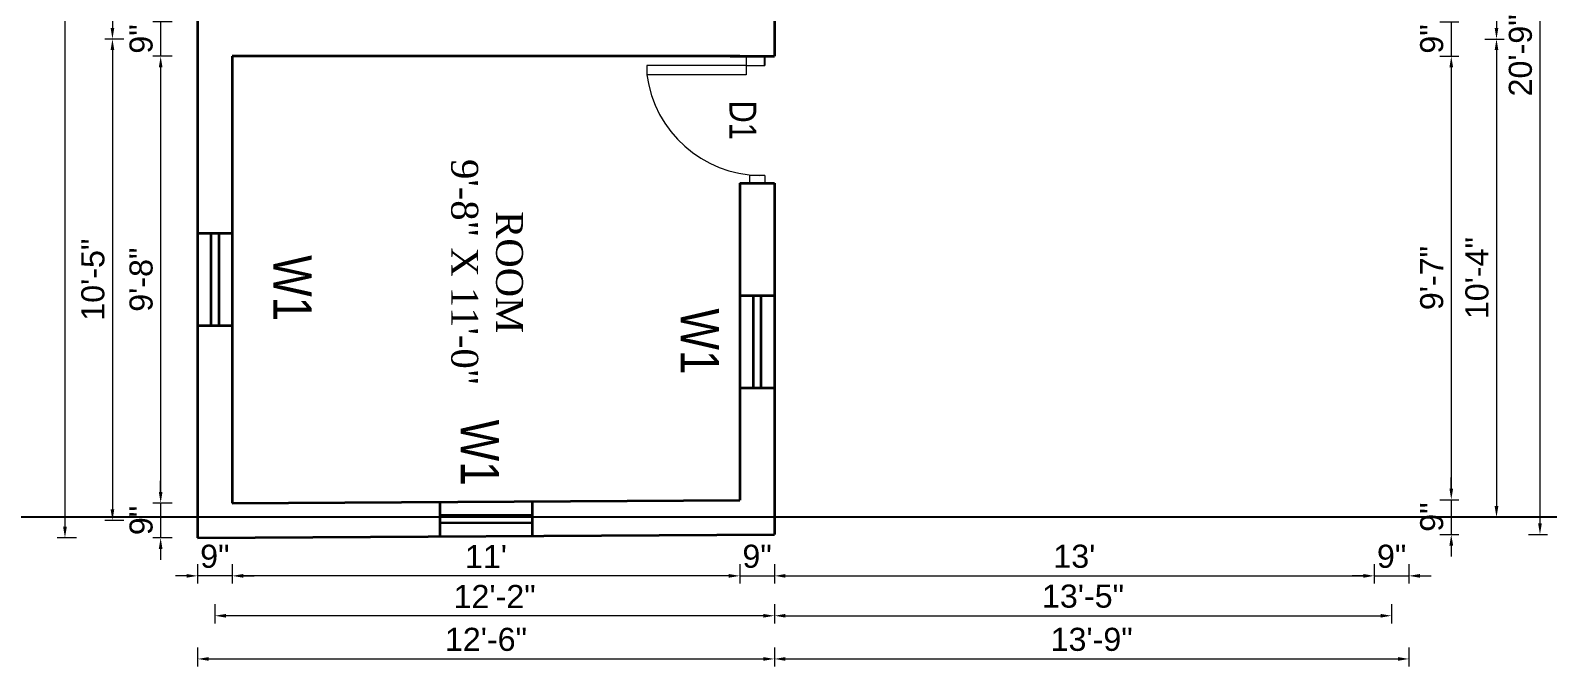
# Model space of a CAD drawing. Header units: inches. Extents: x 0 to 383786, y -43792 to 0.
# Drawn here: x 358298.6 to 358693.1, y -40949.8 to -40784.3 of the extents above; entities that cross this region are included whole.
import ezdxf

# ---------------------------------------------------------------- set-up
doc = ezdxf.new("R2010")
doc.units = ezdxf.units.IN
doc.header["$LTSCALE"] = 2
doc.header["$MEASUREMENT"] = 0
doc.header["$PDMODE"] = 34
doc.layers.get('0').update_dxf_attribs({"linetype": 'CONTINUOUS'})
doc.layers.get('DEFPOINTS').update_dxf_attribs({"color": 141, "linetype": 'CONTINUOUS'})
for name, color, linetype, lineweight in [('dimension', 160, 'CONTINUOUS', 15), ('door', 20, 'CONTINUOUS', 35), ('steps', 253, 'CONTINUOUS', 20), ('truss', 1, 'CONTINUOUS', 25)]:
    doc.layers.add(name, color=color, linetype=linetype, lineweight=lineweight)
doc.styles.add('Lettring Text', font='arial.ttf')
doc.styles.get("Standard").update_dxf_attribs({"font": 'ARIALN.TTF'})
doc.dimstyles.new('Copy of Standard', dxfattribs={"dimtxt": 6, "dimasz": 2.875, "dimexe": 2, "dimexo": 4, "dimgap": 2, "dimtad": 1, "dimdec": 0, "dimrnd": 1, "dimzin": 0, "dimdsep": 46, "dimlunit": 4, "dimtxsty": 'Lettring Text', "dimcen": 0.1, "dimclrd": 7, "dimclre": 7, "dimclrt": 7, "dimazin": 0, "dimtfac": 0.645, "dimtdec": 0, "dimtmove": 1, "dimatfit": 0, "dimfxl": 3, "dimfxlon": 1, "dimtfillclr": 256, "dimtolj": 1, "dimtzin": 0, "dimlwd": -1, "dimlwe": -1, "dimarcsym": 2})

# ---------------------------------------------------------------- blocks, each defined once
blk = doc.blocks.new('*D242')
at = {"layer": 'DEFPOINTS', "color": 0, "ltscale": 0.5, "transparency": 16777216}
for p in [(358351.07, -40782.09), (358332.48, -40791.09), (358342.07, -40791.09)]:
    blk.add_point(p, dxfattribs=at)
at = {"layer": 'steps', "color": 7, "ltscale": 0.5, "transparency": 16777216}
for p, q in [((358332.48, -40779.22), (358332.48, -40776.34)), ((358335.48, -40782.09), (358330.48, -40782.09)), ((358332.48, -40782.09), (358332.48, -40791.09)), ((358335.48, -40791.09), (358330.48, -40791.09)), ((358332.48, -40793.97), (358332.48, -40796.84))]:
    blk.add_line(p, q, dxfattribs=at)
for points in [[(358332, -40779.22), (358332.96, -40779.22), (358332.48, -40782.09)], [(358332, -40793.97), (358332.96, -40793.97), (358332.48, -40791.09)]]:
    blk.add_solid(points, dxfattribs=at)
at = {"layer": 'steps', "color": 7, "ltscale": 0.5, "transparency": 16777216, "insert": (358327.42, -40786.59), "char_height": 6, "attachment_point": 5, "rotation": 90, "style": 'Lettring Text'}
blk.add_mtext('\\A1;9"', dxfattribs=at)
blk = doc.blocks.new('*D243')
at = {"layer": 'DEFPOINTS', "color": 0, "ltscale": 0.5, "transparency": 16777216}
for p in [(358342.07, -40791.09), (358332.48, -40907.23), (358351.07, -40907.23)]:
    blk.add_point(p, dxfattribs=at)
at = {"layer": 'steps', "color": 7, "ltscale": 0.5, "transparency": 16777216}
for p, q in [((358335.48, -40791.09), (358330.48, -40791.09)), ((358332.48, -40793.97), (358332.48, -40904.35)), ((358335.48, -40907.23), (358330.48, -40907.23))]:
    blk.add_line(p, q, dxfattribs=at)
for points in [[(358332, -40793.97), (358332.96, -40793.97), (358332.48, -40791.09)], [(358332, -40904.35), (358332.96, -40904.35), (358332.48, -40907.23)]]:
    blk.add_solid(points, dxfattribs=at)
at = {"layer": 'steps', "color": 7, "ltscale": 0.5, "transparency": 16777216, "insert": (358327.42, -40849.16), "char_height": 6, "attachment_point": 5, "rotation": 90, "style": 'Lettring Text'}
blk.add_mtext('\\A1;9\'-8"', dxfattribs=at)
blk = doc.blocks.new('*D244')
at = {"layer": 'DEFPOINTS', "color": 0, "ltscale": 0.5, "transparency": 16777216}
for p in [(358351.07, -40907.23), (358332.48, -40916.28), (358342.07, -40916.28)]:
    blk.add_point(p, dxfattribs=at)
at = {"layer": 'steps', "color": 7, "ltscale": 0.5, "transparency": 16777216}
for p, q in [((358332.48, -40904.35), (358332.48, -40901.48)), ((358335.48, -40907.23), (358330.48, -40907.23)), ((358332.48, -40907.23), (358332.48, -40916.28)), ((358335.48, -40916.28), (358330.48, -40916.28)), ((358332.48, -40919.16), (358332.48, -40922.03))]:
    blk.add_line(p, q, dxfattribs=at)
for points in [[(358332, -40904.35), (358332.96, -40904.35), (358332.48, -40907.23)], [(358332, -40919.16), (358332.96, -40919.16), (358332.48, -40916.28)]]:
    blk.add_solid(points, dxfattribs=at)
at = {"layer": 'steps', "color": 7, "ltscale": 0.5, "transparency": 16777216, "insert": (358327.42, -40911.76), "char_height": 6, "attachment_point": 5, "rotation": 90, "style": 'Lettring Text'}
blk.add_mtext('\\A1;9"', dxfattribs=at)
blk = doc.blocks.new('*D246')
at = {"layer": 'DEFPOINTS', "color": 0, "ltscale": 0.5, "transparency": 16777216}
for p in [(358346.57, -40661.8), (358319.94, -40786.59), (358346.57, -40786.59)]:
    blk.add_point(p, dxfattribs=at)
at = {"layer": 'steps', "color": 7, "ltscale": 0.5, "transparency": 16777216}
for p, q in [((358322.94, -40661.8), (358317.94, -40661.8)), ((358319.94, -40664.68), (358319.94, -40783.72)), ((358322.94, -40786.59), (358317.94, -40786.59))]:
    blk.add_line(p, q, dxfattribs=at)
for points in [[(358319.46, -40664.68), (358320.42, -40664.68), (358319.94, -40661.8)], [(358319.46, -40783.72), (358320.42, -40783.72), (358319.94, -40786.59)]]:
    blk.add_solid(points, dxfattribs=at)
at = {"layer": 'steps', "color": 7, "ltscale": 0.5, "transparency": 16777216, "insert": (358314.88, -40724.2), "char_height": 6, "attachment_point": 5, "rotation": 90, "style": 'Lettring Text'}
blk.add_mtext('\\A1;10\'-5"', dxfattribs=at)
blk = doc.blocks.new('*D247')
at = {"layer": 'DEFPOINTS', "color": 0, "ltscale": 0.5, "transparency": 16777216}
for p in [(358346.57, -40786.59), (358319.94, -40911.73), (358346.57, -40911.73)]:
    blk.add_point(p, dxfattribs=at)
at = {"layer": 'steps', "color": 7, "ltscale": 0.5, "transparency": 16777216}
for p, q in [((358322.94, -40786.59), (358317.94, -40786.59)), ((358319.94, -40789.47), (358319.94, -40908.85)), ((358322.94, -40911.73), (358317.94, -40911.73))]:
    blk.add_line(p, q, dxfattribs=at)
for points in [[(358319.46, -40789.47), (358320.42, -40789.47), (358319.94, -40786.59)], [(358319.46, -40908.85), (358320.42, -40908.85), (358319.94, -40911.73)]]:
    blk.add_solid(points, dxfattribs=at)
at = {"layer": 'steps', "color": 7, "ltscale": 0.5, "transparency": 16777216, "insert": (358314.88, -40849.16), "char_height": 6, "attachment_point": 5, "rotation": 90, "style": 'Lettring Text'}
blk.add_mtext('\\A1;10\'-5"', dxfattribs=at)
blk = doc.blocks.new('*D248')
at = {"layer": 'DEFPOINTS', "color": 0, "ltscale": 0.5, "transparency": 16777216}
for p in [(358342.07, -40533.73), (358307.6, -40916.28), (358342.07, -40916.28)]:
    blk.add_point(p, dxfattribs=at)
at = {"layer": 'steps', "color": 7, "ltscale": 0.5, "transparency": 16777216}
for p, q in [((358310.6, -40533.73), (358305.6, -40533.73)), ((358307.6, -40536.6), (358307.6, -40913.41)), ((358310.6, -40916.28), (358305.6, -40916.28))]:
    blk.add_line(p, q, dxfattribs=at)
for points in [[(358307.12, -40536.6), (358308.08, -40536.6), (358307.6, -40533.73)], [(358307.12, -40913.41), (358308.08, -40913.41), (358307.6, -40916.28)]]:
    blk.add_solid(points, dxfattribs=at)
at = {"layer": 'steps', "color": 7, "ltscale": 0.5, "transparency": 16777216, "insert": (358302.53, -40725.01), "char_height": 6, "attachment_point": 5, "rotation": 90, "style": 'Lettring Text'}
blk.add_mtext('\\A1;31\'-11"', dxfattribs=at)
blk = doc.blocks.new('*D257')
at = {"layer": 'DEFPOINTS', "color": 0, "ltscale": 0.5, "transparency": 16777216}
for p in [(358346.57, -40911.73), (358492.07, -40915.4), (358346.57, -40936.53)]:
    blk.add_point(p, dxfattribs=at)
at = {"layer": 'steps', "color": 7, "ltscale": 0.5, "transparency": 16777216}
for p, q in [((358346.57, -40933.53), (358346.57, -40938.53)), ((358492.07, -40933.53), (358492.07, -40938.53)), ((358489.2, -40936.53), (358349.45, -40936.53))]:
    blk.add_line(p, q, dxfattribs=at)
for points in [[(358349.45, -40936.06), (358349.45, -40937.01), (358346.57, -40936.53)], [(358489.2, -40936.06), (358489.2, -40937.01), (358492.07, -40936.53)]]:
    blk.add_solid(points, dxfattribs=at)
at = {"layer": 'steps', "color": 7, "ltscale": 0.5, "transparency": 16777216, "insert": (358419.32, -40931.52), "char_height": 6, "attachment_point": 5, "style": 'Lettring Text'}
blk.add_mtext('\\A1;12\'-2"', dxfattribs=at)
blk = doc.blocks.new('*D258')
at = {"layer": 'DEFPOINTS', "color": 0, "ltscale": 0.5, "transparency": 16777216}
for p in [(358483.07, -40906.38), (358351.07, -40907.23), (358351.07, -40926.16)]:
    blk.add_point(p, dxfattribs=at)
at = {"layer": 'steps', "color": 7, "ltscale": 0.5, "transparency": 16777216}
for p, q in [((358351.07, -40923.16), (358351.07, -40928.16)), ((358480.2, -40926.16), (358353.95, -40926.16)), ((358483.07, -40923.16), (358483.07, -40928.16))]:
    blk.add_line(p, q, dxfattribs=at)
for points in [[(358353.95, -40925.68), (358353.95, -40926.64), (358351.07, -40926.16)], [(358480.2, -40925.68), (358480.2, -40926.64), (358483.07, -40926.16)]]:
    blk.add_solid(points, dxfattribs=at)
at = {"layer": 'steps', "color": 7, "ltscale": 0.5, "transparency": 16777216, "insert": (358417.07, -40921.15), "char_height": 6, "attachment_point": 5, "style": 'Lettring Text'}
blk.add_mtext("\\A1;11'", dxfattribs=at)
blk = doc.blocks.new('*D259')
at = {"layer": 'DEFPOINTS', "color": 0, "ltscale": 0.5, "transparency": 16777216}
for p in [(358483.07, -40906.38), (358492.07, -40915.4), (358492.07, -40926.16)]:
    blk.add_point(p, dxfattribs=at)
at = {"layer": 'steps', "color": 7, "ltscale": 0.5, "transparency": 16777216}
for p, q in [((358480.2, -40926.16), (358477.32, -40926.16)), ((358483.07, -40923.16), (358483.07, -40928.16)), ((358483.07, -40926.16), (358492.07, -40926.16)), ((358492.07, -40923.16), (358492.07, -40928.16)), ((358494.95, -40926.16), (358497.82, -40926.16))]:
    blk.add_line(p, q, dxfattribs=at)
for points in [[(358480.2, -40925.68), (358480.2, -40926.64), (358483.07, -40926.16)], [(358494.95, -40925.68), (358494.95, -40926.64), (358492.07, -40926.16)]]:
    blk.add_solid(points, dxfattribs=at)
at = {"layer": 'steps', "color": 7, "ltscale": 0.5, "transparency": 16777216, "insert": (358487.57, -40921.1), "char_height": 6, "attachment_point": 5, "style": 'Lettring Text'}
blk.add_mtext('\\A1;9"', dxfattribs=at)
blk = doc.blocks.new('*D260')
at = {"layer": 'DEFPOINTS', "color": 0, "ltscale": 0.5, "transparency": 16777216}
for p in [(358351.07, -40907.23), (358342.07, -40916.28), (358342.07, -40926.16)]:
    blk.add_point(p, dxfattribs=at)
at = {"layer": 'steps', "color": 7, "ltscale": 0.5, "transparency": 16777216}
for p, q in [((358339.2, -40926.16), (358336.32, -40926.16)), ((358342.07, -40923.16), (358342.07, -40928.16)), ((358351.07, -40926.16), (358342.07, -40926.16)), ((358351.07, -40923.16), (358351.07, -40928.16)), ((358353.95, -40926.16), (358356.82, -40926.16))]:
    blk.add_line(p, q, dxfattribs=at)
for points in [[(358339.2, -40925.68), (358339.2, -40926.64), (358342.07, -40926.16)], [(358353.95, -40925.68), (358353.95, -40926.64), (358351.07, -40926.16)]]:
    blk.add_solid(points, dxfattribs=at)
at = {"layer": 'steps', "color": 7, "ltscale": 0.5, "transparency": 16777216, "insert": (358346.57, -40921.1), "char_height": 6, "attachment_point": 5, "style": 'Lettring Text'}
blk.add_mtext('\\A1;9"', dxfattribs=at)
blk = doc.blocks.new('*D261')
at = {"layer": 'DEFPOINTS', "color": 0, "ltscale": 0.5, "transparency": 16777216}
for p in [(358342.07, -40916.28), (358492.07, -40915.4), (358492.07, -40947.76)]:
    blk.add_point(p, dxfattribs=at)
at = {"layer": 'steps', "color": 7, "ltscale": 0.5, "transparency": 16777216}
for p, q in [((358342.07, -40944.76), (358342.07, -40949.76)), ((358492.07, -40944.76), (358492.07, -40949.76)), ((358344.95, -40947.76), (358489.2, -40947.76))]:
    blk.add_line(p, q, dxfattribs=at)
for points in [[(358344.95, -40947.28), (358344.95, -40948.24), (358342.07, -40947.76)], [(358489.2, -40947.28), (358489.2, -40948.24), (358492.07, -40947.76)]]:
    blk.add_solid(points, dxfattribs=at)
at = {"layer": 'steps', "color": 7, "ltscale": 0.5, "transparency": 16777216, "insert": (358417.07, -40942.7), "char_height": 6, "attachment_point": 5, "style": 'Lettring Text'}
blk.add_mtext('\\A1;12\'-6"', dxfattribs=at)
blk = doc.blocks.new('*D262')
at = {"layer": 'DEFPOINTS', "color": 0, "ltscale": 0.5, "transparency": 16777216}
for p in [(358648.07, -40657.3), (358492.07, -40915.4), (358648.07, -40926.16)]:
    blk.add_point(p, dxfattribs=at)
at = {"layer": 'steps', "color": 7, "ltscale": 0.5, "transparency": 16777216}
for p, q in [((358492.07, -40923.16), (358492.07, -40928.16)), ((358494.95, -40926.16), (358645.2, -40926.16)), ((358648.07, -40923.16), (358648.07, -40928.16))]:
    blk.add_line(p, q, dxfattribs=at)
for points in [[(358494.95, -40925.68), (358494.95, -40926.64), (358492.07, -40926.16)], [(358645.2, -40925.68), (358645.2, -40926.64), (358648.07, -40926.16)]]:
    blk.add_solid(points, dxfattribs=at)
at = {"layer": 'steps', "color": 7, "ltscale": 0.5, "transparency": 16777216, "insert": (358570.07, -40921.1), "char_height": 6, "attachment_point": 5, "style": 'Lettring Text'}
blk.add_mtext("\\A1;13'", dxfattribs=at)
blk = doc.blocks.new('*D263')
at = {"layer": 'DEFPOINTS', "color": 0, "ltscale": 0.5, "transparency": 16777216}
for p in [(358648.07, -40657.3), (358657.07, -40666.3), (358657.07, -40926.16)]:
    blk.add_point(p, dxfattribs=at)
at = {"layer": 'steps', "color": 7, "ltscale": 0.5, "transparency": 16777216}
for p, q in [((358645.2, -40926.16), (358642.32, -40926.16)), ((358648.07, -40923.16), (358648.07, -40928.16)), ((358648.07, -40926.16), (358657.07, -40926.16)), ((358657.07, -40923.16), (358657.07, -40928.16)), ((358659.95, -40926.16), (358662.82, -40926.16))]:
    blk.add_line(p, q, dxfattribs=at)
for points in [[(358645.2, -40925.68), (358645.2, -40926.64), (358648.07, -40926.16)], [(358659.95, -40925.68), (358659.95, -40926.64), (358657.07, -40926.16)]]:
    blk.add_solid(points, dxfattribs=at)
at = {"layer": 'steps', "color": 7, "ltscale": 0.5, "transparency": 16777216, "insert": (358652.57, -40921.1), "char_height": 6, "attachment_point": 5, "style": 'Lettring Text'}
blk.add_mtext('\\A1;9"', dxfattribs=at)
blk = doc.blocks.new('*D264')
at = {"layer": 'DEFPOINTS', "color": 0, "ltscale": 0.5, "transparency": 16777216}
for p in [(358652.57, -40661.8), (358492.07, -40915.4), (358652.57, -40936.53)]:
    blk.add_point(p, dxfattribs=at)
at = {"layer": 'steps', "color": 7, "ltscale": 0.5, "transparency": 16777216}
for p, q in [((358492.07, -40933.53), (358492.07, -40938.53)), ((358652.57, -40933.53), (358652.57, -40938.53)), ((358494.95, -40936.53), (358649.7, -40936.53))]:
    blk.add_line(p, q, dxfattribs=at)
for points in [[(358494.95, -40936.06), (358494.95, -40937.01), (358492.07, -40936.53)], [(358649.7, -40936.06), (358649.7, -40937.01), (358652.57, -40936.53)]]:
    blk.add_solid(points, dxfattribs=at)
at = {"layer": 'steps', "color": 7, "ltscale": 0.5, "transparency": 16777216, "insert": (358572.32, -40931.47), "char_height": 6, "attachment_point": 5, "style": 'Lettring Text'}
blk.add_mtext('\\A1;13\'-5"', dxfattribs=at)
blk = doc.blocks.new('*D265')
at = {"layer": 'DEFPOINTS', "color": 0, "ltscale": 0.5, "transparency": 16777216}
for p in [(358657.07, -40666.3), (358492.07, -40915.4), (358657.07, -40947.76)]:
    blk.add_point(p, dxfattribs=at)
at = {"layer": 'steps', "color": 7, "ltscale": 0.5, "transparency": 16777216}
for p, q in [((358492.07, -40944.76), (358492.07, -40949.76)), ((358657.07, -40944.76), (358657.07, -40949.76)), ((358494.95, -40947.76), (358654.2, -40947.76))]:
    blk.add_line(p, q, dxfattribs=at)
for points in [[(358494.95, -40947.28), (358494.95, -40948.24), (358492.07, -40947.76)], [(358654.2, -40947.28), (358654.2, -40948.24), (358657.07, -40947.76)]]:
    blk.add_solid(points, dxfattribs=at)
at = {"layer": 'steps', "color": 7, "ltscale": 0.5, "transparency": 16777216, "insert": (358574.57, -40942.7), "char_height": 6, "attachment_point": 5, "style": 'Lettring Text'}
blk.add_mtext('\\A1;13\'-9"', dxfattribs=at)
blk = doc.blocks.new('*D267')
at = {"layer": 'DEFPOINTS', "color": 0, "ltscale": 0.5, "transparency": 16777216}
for p in [(358483.07, -40782.09), (358492.07, -40791.09), (358668.08, -40791.09)]:
    blk.add_point(p, dxfattribs=at)
at = {"layer": 'steps', "color": 7, "ltscale": 0.5, "transparency": 16777216}
for p, q in [((358668.08, -40779.22), (358668.08, -40776.34)), ((358665.08, -40782.09), (358670.08, -40782.09)), ((358668.08, -40782.09), (358668.08, -40791.09)), ((358665.08, -40791.09), (358670.08, -40791.09)), ((358668.08, -40793.97), (358668.08, -40796.84))]:
    blk.add_line(p, q, dxfattribs=at)
for points in [[(358667.6, -40779.22), (358668.56, -40779.22), (358668.08, -40782.09)], [(358667.6, -40793.97), (358668.56, -40793.97), (358668.08, -40791.09)]]:
    blk.add_solid(points, dxfattribs=at)
at = {"layer": 'steps', "color": 7, "ltscale": 0.5, "transparency": 16777216, "insert": (358663.02, -40786.59), "char_height": 6, "attachment_point": 5, "rotation": 90, "style": 'Lettring Text'}
blk.add_mtext('\\A1;9"', dxfattribs=at)
blk = doc.blocks.new('*D268')
at = {"layer": 'DEFPOINTS', "color": 0, "ltscale": 0.5, "transparency": 16777216}
for p in [(358492.07, -40791.09), (358483.07, -40906.38), (358668.08, -40906.38)]:
    blk.add_point(p, dxfattribs=at)
at = {"layer": 'steps', "color": 7, "ltscale": 0.5, "transparency": 16777216}
for p, q in [((358665.08, -40791.09), (358670.08, -40791.09)), ((358668.08, -40793.97), (358668.08, -40903.5)), ((358665.08, -40906.38), (358670.08, -40906.38))]:
    blk.add_line(p, q, dxfattribs=at)
for points in [[(358667.6, -40793.97), (358668.56, -40793.97), (358668.08, -40791.09)], [(358667.6, -40903.5), (358668.56, -40903.5), (358668.08, -40906.38)]]:
    blk.add_solid(points, dxfattribs=at)
at = {"layer": 'steps', "color": 7, "ltscale": 0.5, "transparency": 16777216, "insert": (358663.02, -40848.74), "char_height": 6, "attachment_point": 5, "rotation": 90, "style": 'Lettring Text'}
blk.add_mtext('\\A1;9\'-7"', dxfattribs=at)
blk = doc.blocks.new('*D269')
at = {"layer": 'DEFPOINTS', "color": 0, "ltscale": 0.5, "transparency": 16777216}
for p in [(358483.07, -40906.38), (358492.07, -40915.4), (358668.08, -40915.4)]:
    blk.add_point(p, dxfattribs=at)
at = {"layer": 'steps', "color": 7, "ltscale": 0.5, "transparency": 16777216}
for p, q in [((358668.08, -40903.5), (358668.08, -40900.63)), ((358665.08, -40906.38), (358670.08, -40906.38)), ((358668.08, -40906.38), (358668.08, -40915.4)), ((358665.08, -40915.4), (358670.08, -40915.4)), ((358668.08, -40918.27), (358668.08, -40921.15))]:
    blk.add_line(p, q, dxfattribs=at)
for points in [[(358667.6, -40903.5), (358668.56, -40903.5), (358668.08, -40906.38)], [(358667.6, -40918.27), (358668.56, -40918.27), (358668.08, -40915.4)]]:
    blk.add_solid(points, dxfattribs=at)
at = {"layer": 'steps', "color": 7, "ltscale": 0.5, "transparency": 16777216, "insert": (358663.02, -40910.89), "char_height": 6, "attachment_point": 5, "rotation": 90, "style": 'Lettring Text'}
blk.add_mtext('\\A1;9"', dxfattribs=at)
blk = doc.blocks.new('*D270')
at = {"layer": 'DEFPOINTS', "color": 0, "ltscale": 0.5, "transparency": 16777216}
for p in [(358658.57, -40661.8), (358483.07, -40786.59), (358679.84, -40786.59)]:
    blk.add_point(p, dxfattribs=at)
at = {"layer": 'steps', "color": 7, "ltscale": 0.5, "transparency": 16777216}
for p, q in [((358676.84, -40661.8), (358681.84, -40661.8)), ((358679.84, -40664.68), (358679.84, -40783.72)), ((358676.84, -40786.59), (358681.84, -40786.59))]:
    blk.add_line(p, q, dxfattribs=at)
for points in [[(358679.36, -40664.68), (358680.32, -40664.68), (358679.84, -40661.8)], [(358679.36, -40783.72), (358680.32, -40783.72), (358679.84, -40786.59)]]:
    blk.add_solid(points, dxfattribs=at)
at = {"layer": 'steps', "color": 7, "ltscale": 0.5, "transparency": 16777216, "insert": (358674.78, -40724.2), "char_height": 6, "attachment_point": 5, "rotation": 90, "style": 'Lettring Text'}
blk.add_mtext('\\A1;10\'-5"', dxfattribs=at)
blk = doc.blocks.new('*D271')
at = {"layer": 'DEFPOINTS', "color": 0, "ltscale": 0.5, "transparency": 16777216}
for p in [(358483.07, -40786.59), (358487.57, -40910.91), (358679.84, -40910.91)]:
    blk.add_point(p, dxfattribs=at)
at = {"layer": 'steps', "color": 7, "ltscale": 0.5, "transparency": 16777216}
for p, q in [((358676.84, -40786.59), (358681.84, -40786.59)), ((358679.84, -40789.47), (358679.84, -40908.04)), ((358676.84, -40910.91), (358681.84, -40910.91))]:
    blk.add_line(p, q, dxfattribs=at)
for points in [[(358679.36, -40789.47), (358680.32, -40789.47), (358679.84, -40786.59)], [(358679.36, -40908.04), (358680.32, -40908.04), (358679.84, -40910.91)]]:
    blk.add_solid(points, dxfattribs=at)
at = {"layer": 'steps', "color": 7, "ltscale": 0.5, "transparency": 16777216, "insert": (358674.78, -40848.75), "char_height": 6, "attachment_point": 5, "rotation": 90, "style": 'Lettring Text'}
blk.add_mtext('\\A1;10\'-4"', dxfattribs=at)
blk = doc.blocks.new('*D272')
at = {"layer": 'DEFPOINTS', "color": 0, "ltscale": 0.5, "transparency": 16777216}
for p in [(358663.07, -40666.3), (358492.07, -40915.4), (358691.14, -40915.4)]:
    blk.add_point(p, dxfattribs=at)
at = {"layer": 'steps', "color": 7, "ltscale": 0.5, "transparency": 16777216}
for p, q in [((358688.14, -40666.3), (358693.14, -40666.3)), ((358691.14, -40669.18), (358691.14, -40912.52)), ((358688.14, -40915.4), (358693.14, -40915.4))]:
    blk.add_line(p, q, dxfattribs=at)
for points in [[(358690.66, -40669.18), (358691.62, -40669.18), (358691.14, -40666.3)], [(358690.66, -40912.52), (358691.62, -40912.52), (358691.14, -40915.4)]]:
    blk.add_solid(points, dxfattribs=at)
at = {"layer": 'steps', "color": 7, "ltscale": 0.5, "transparency": 16777216, "insert": (358686.08, -40790.85), "char_height": 6, "attachment_point": 5, "rotation": 90, "style": 'Lettring Text'}
blk.add_mtext('\\A1;20\'-9"', dxfattribs=at)

msp = doc.modelspace()

# ---------------------------------------------------------------- linework, layer by layer
at = {"ltscale": 0.5}
msp.add_xline((362248.91, -40910.82), (1, 0), dxfattribs=at)
at = {"layer": 'dimension', "ltscale": 7}
for p, q in [((358484.77, -40791.09), (358484.77, -40793.49)), ((358489.57, -40791.09), (358484.77, -40791.09)), ((358489.57, -40793.49), (358489.57, -40791.09)), ((358484.77, -40793.49), (358458.9, -40793.49)), ((358458.9, -40793.49), (358458.9, -40795.89)), ((358484.77, -40795.89), (358458.9, -40795.89)), ((358484.77, -40793.49), (358489.57, -40793.49)), ((358484.77, -40793.49), (358484.77, -40795.89)), ((358489.57, -40822.09), (358485.57, -40822.09)), ((358485.57, -40822.09), (358485.57, -40824.09)), ((358489.57, -40822.09), (358489.57, -40824.09))]:
    msp.add_line(p, q, dxfattribs=at)
msp.add_arc((358488.84, -40791.89), 30.21, 187.6166, 268.9643, dxfattribs=at)
at = {"layer": 'door', "ltscale": 0.5}
for p, q in [((358342.07, -40533.73), (358342.07, -40916.28)), ((358492.07, -40699.3), (358492.07, -40791.09)), ((358351.07, -40791.09), (358351.07, -40907.23)), ((358483.07, -40791.09), (358351.07, -40791.09)), ((358480.57, -40791.09), (358492.07, -40791.09)), ((358483.07, -40824.09), (358483.07, -40906.45)), ((358483.07, -40824.09), (358492.07, -40824.09)), ((358492.07, -40824.09), (358492.07, -40915.4)), ((358351.07, -40837.16), (358342.07, -40837.16)), ((358345.57, -40837.16), (358345.57, -40861.16)), ((358347.57, -40837.16), (358347.57, -40861.16)), ((358483.07, -40853.27), (358492.07, -40853.27)), ((358486.57, -40853.27), (358486.57, -40877.27)), ((358488.57, -40853.27), (358488.57, -40877.27)), ((358351.07, -40861.16), (358342.07, -40861.16)), ((358483.07, -40877.27), (358492.07, -40877.27)), ((358351.07, -40907.23), (358483.07, -40906.45)), ((358342.02, -40907.28), (358342.07, -40907.28)), ((358405.07, -40906.84), (358405.07, -40915.91)), ((358405.07, -40910.38), (358429.07, -40910.3)), ((358429.07, -40906.84), (358429.07, -40915.77)), ((358405.07, -40912.38), (358429.07, -40912.3)), ((358342.07, -40916.28), (358492.07, -40915.4)), ((358351.07, -40916.23), (358351.07, -40916.28))]:
    msp.add_line(p, q, dxfattribs=at)
at = {"layer": 'truss', "ltscale": 7}
for p, q in [((358489.57, -40791.09), (358485.57, -40791.09)), ((358489.57, -40793.49), (358489.57, -40791.09)), ((358489.57, -40824.09), (358485.57, -40824.09))]:
    msp.add_line(p, q, dxfattribs=at)

# ---------------------------------------------------------------- texts
at = {"color": 7, "linetype": 'ByBlock', "lineweight": 5, "char_height": 10, "width": 44.1664, "attachment_point": 1, "rotation": 270}
for insert in [(358371.76, -40842.78), (358477.68, -40856.62), (358420.49, -40885.54)]:
    msp.add_mtext('W1', dxfattribs=dict(at, insert=insert))
at = {"layer": 'steps', "color": 7, "ltscale": 0.3, "insert": (358480.39, -40807.7), "char_height": 7, "attachment_point": 8, "rotation": 270}
msp.add_mtext_dynamic_manual_height_columns('{\\W1;D1}', width=18.6213, gutter_width=40, heights=[0], dxfattribs=at)
at = {"layer": 'steps', "color": 7, "ltscale": 0.3, "insert": (358426.71, -40847.22), "char_height": 7, "width": 70.3269, "attachment_point": 2, "rotation": 270}
msp.add_mtext('{\\fTimes New Roman|b0|i0|c0|p18;ROOM \\P9\'-8" X 11\'-0"}', dxfattribs=at)

# ---------------------------------------------------------------- dimensions: what is measured, and where the dimension line sits
at = {"layer": 'steps', "ltscale": 0.5}
for base, p1, p2, picture, middle in [((358307.6, -40916.28), (358342.07, -40533.73), (358342.07, -40916.28), '*D248', (358302.53, -40725.01)), ((358319.94, -40786.59), (358346.57, -40661.8), (358346.57, -40786.59), '*D246', (358314.88, -40724.2)), ((358679.84, -40786.59), (358658.57, -40661.8), (358483.07, -40786.59), '*D270', (358674.78, -40724.2)), ((358691.14, -40915.4), (358663.07, -40666.3), (358492.07, -40915.4), '*D272', (358686.08, -40790.85)), ((358319.94, -40911.73), (358346.57, -40786.59), (358346.57, -40911.73), '*D247', (358314.88, -40849.16)), ((358679.84, -40910.91), (358483.07, -40786.59), (358487.57, -40910.91), '*D271', (358674.78, -40848.75)), ((358332.48, -40907.23), (358342.07, -40791.09), (358351.07, -40907.23), '*D243', (358327.42, -40849.16)), ((358668.08, -40906.38), (358492.07, -40791.09), (358483.07, -40906.38), '*D268', (358663.02, -40848.74))]:
    dim = msp.add_linear_dim(base=base, p1=p1, p2=p2, angle=270, dimstyle='Copy of Standard', dxfattribs=at)
    dim.commit()
    dim.dimension.update_dxf_attribs({"geometry": picture, "text_midpoint": middle})
for base, p1, p2, picture, middle in [((358648.07, -40926.16), (358492.07, -40915.4), (358648.07, -40657.3), '*D262', (358570.07, -40921.1)), ((358652.57137979, -40936.53467316), (358492.07137979, -40915.39507118), (358652.57137979, -40661.80348227), '*D264', (358572.32137979, -40931.46918885)), ((358657.07, -40947.76), (358492.07, -40915.4), (358657.07, -40666.3), '*D265', (358574.57, -40942.7)), ((358351.07, -40926.16), (358483.07, -40906.38), (358351.07, -40907.23), '*D258', (358417.07, -40921.15)), ((358346.57137979, -40936.53467316), (358492.07137979, -40915.39507118), (358346.57137979, -40911.72991268), '*D257', (358419.32137979, -40931.52239485)), ((358492.07, -40947.76), (358342.07, -40916.28), (358492.07, -40915.4), '*D261', (358417.07, -40942.7))]:
    dim = msp.add_linear_dim(base=base, p1=p1, p2=p2, dimstyle='Copy of Standard', dxfattribs=at)
    dim.commit()
    dim.dimension.update_dxf_attribs({"geometry": picture, "text_midpoint": middle})
for base, p1, p2, picture, middle in [((358657.07, -40926.16), (358648.07, -40657.3), (358657.07, -40666.3), '*D263', (358652.57, -40926.16)), ((358492.07, -40926.16), (358483.07, -40906.38), (358492.07, -40915.4), '*D259', (358487.57, -40926.16)), ((358342.07, -40926.16), (358351.07, -40907.23), (358342.07, -40916.28), '*D260', (358346.57, -40926.16))]:
    dim = msp.add_linear_dim(base=base, p1=p1, p2=p2, dimstyle='Copy of Standard', dxfattribs=at)
    dim.commit()
    dim.dimension.update_dxf_attribs({"geometry": picture, "text_midpoint": middle, "dimtype": 160})
for base, p1, p2, picture, middle in [((358332.48, -40791.09), (358351.07, -40782.09), (358342.07, -40791.09), '*D242', (358332.48, -40786.59)), ((358668.08, -40791.09), (358483.07, -40782.09), (358492.07, -40791.09), '*D267', (358668.08, -40786.59)), ((358332.48, -40916.28), (358351.07, -40907.23), (358342.07, -40916.28), '*D244', (358332.48, -40911.76)), ((358668.08, -40915.4), (358483.07, -40906.38), (358492.07, -40915.4), '*D269', (358668.08, -40910.89))]:
    dim = msp.add_linear_dim(base=base, p1=p1, p2=p2, angle=270, dimstyle='Copy of Standard', dxfattribs=at)
    dim.commit()
    dim.dimension.update_dxf_attribs({"geometry": picture, "text_midpoint": middle, "dimtype": 160})

doc.saveas('drawing.dxf')
